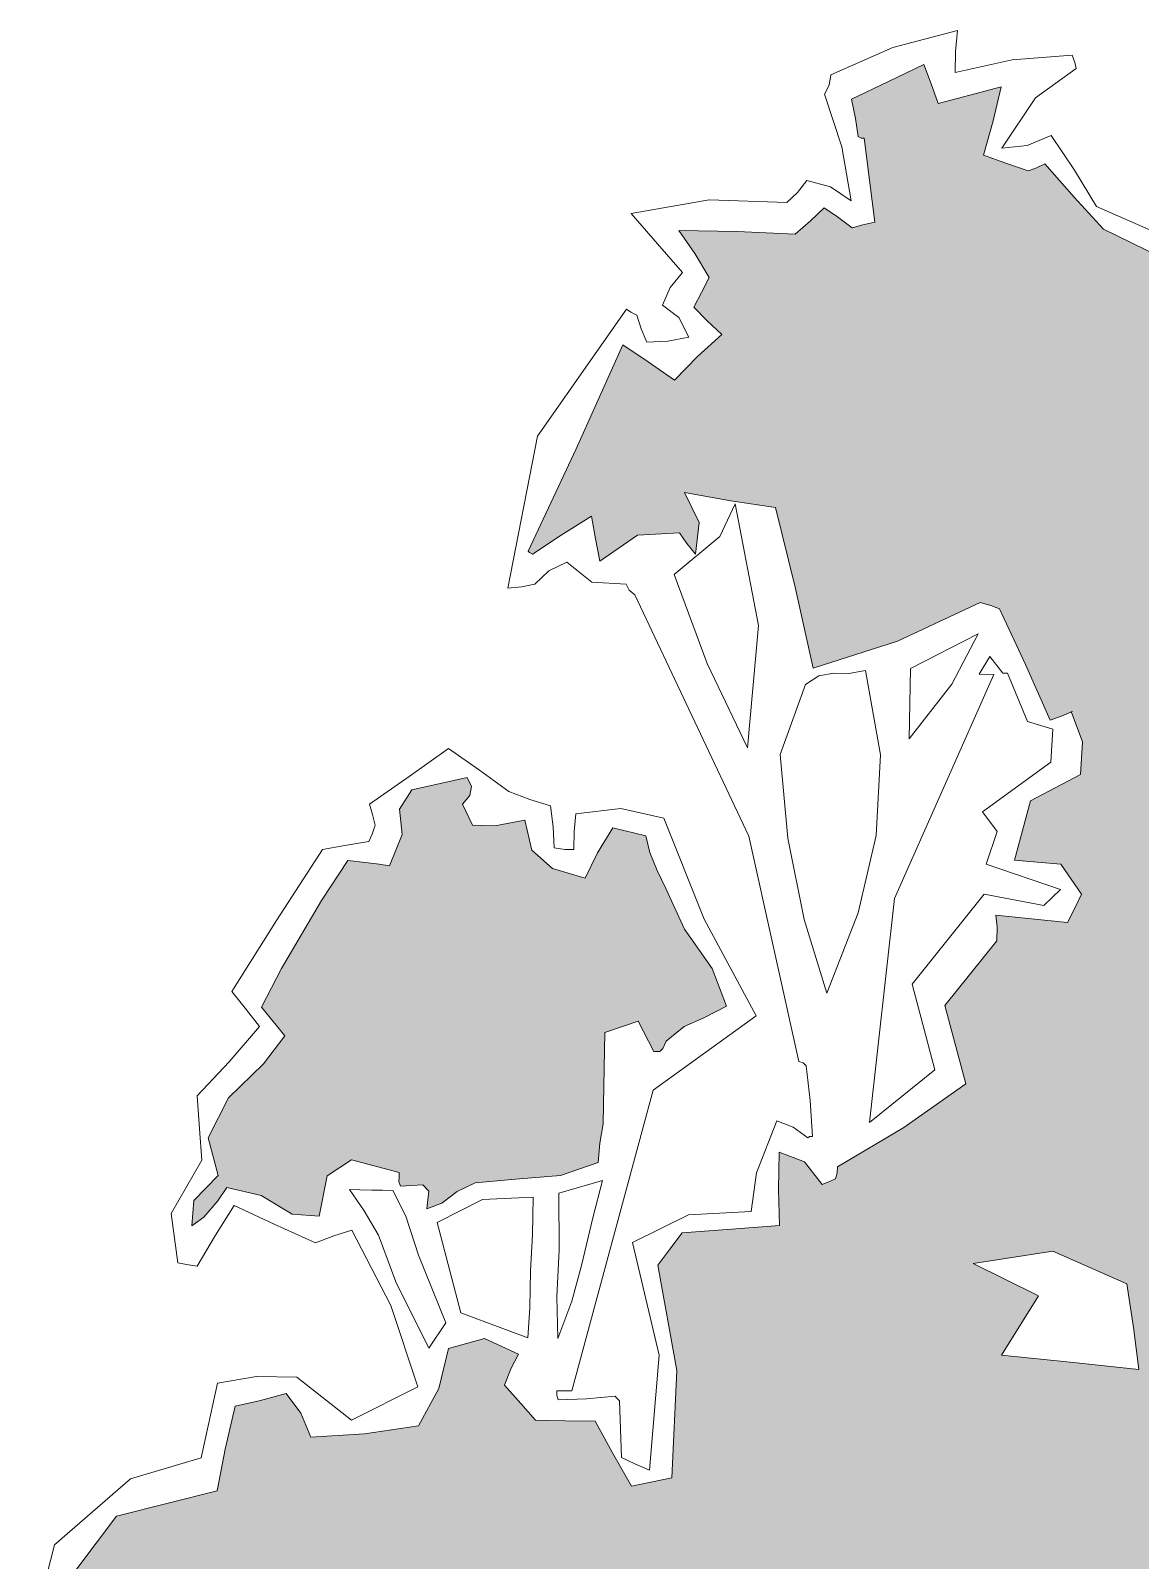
# Model space of a CAD drawing. Extents: x 9483 to 67306, y -5730 to 5191.
# Drawn here: x 22963.2 to 23192.3, y -4709.3 to -4393.6 of the extents above; entities that cross this region are included whole.
import ezdxf

# ---------------------------------------------------------------- set-up
doc = ezdxf.new("R2010")
doc.units = 0
doc.header["$MEASUREMENT"] = 0
doc.layers.get('0').update_dxf_attribs({"linetype": 'CONTINUOUS'})
doc.layers.add('duvar', color=3, linetype='CONTINUOUS')
doc.layers.add('yazı', color=6, linetype='CONTINUOUS')

msp = doc.modelspace()

# ---------------------------------------------------------------- hatches: boundary and pattern name
at = {"layer": 'yazı'}
h = msp.add_hatch(color=256, dxfattribs=at)
h.set_gradient(color1=(38, 153, 0), color2=(228, 255, 219), one_color=1, tint=0.93, name='CYLINDER')
h.paths.add_polyline_path([(23262.62567, -4583.48812), (23276.0025, -4577.54806), (23264.28014, -4559.44013), (23252.55778, -4541.33221), (23247.88054, -4544.02867), (23242.89473, -4546.71974), (23241.36797, -4545.76706), (23239.84121, -4544.81437), (23239.59187, -4541.41456), (23239.65651, -4537.71156), (23237.19861, -4537.0513), (23234.43752, -4536.07707), (23238.84926, -4530.90656), (23242.9578, -4525.42207), (23236.15662, -4508.32608), (23229.35544, -4491.23008), (23225.95564, -4491.47942), (23222.55583, -4491.72875), (23220.13025, -4489.21699), (23217.69928, -4487.01381), (23218.68429, -4483.63555), (23219.66929, -4480.25729), (23214.76426, -4478.3196), (23209.86463, -4476.07334), (23211.4668, -4472.70585), (23213.37216, -4469.65233), (23216.45261, -4470.01477), (23219.53845, -4470.06864), (23221.73624, -4467.94626), (23224.24262, -4465.82926), (23207.61524, -4445.78365), (23184.65998, -4434.57924), (23178.60141, -4427.99125), (23172.54824, -4421.09468), (23170.68058, -4421.98812), (23169.12688, -4422.57835), (23164.52506, -4420.95464), (23159.92323, -4419.33092), (23161.89862, -4412.26582), (23163.56543, -4405.19532), (23157.05285, -4406.93371), (23150.54027, -4408.6721), (23149.06738, -4404.63358), (23147.59448, -4400.59506), (23140.12383, -4404.16879), (23132.65319, -4407.74252), (23133.50892, -4411.77027), (23134.06145, -4415.48405), (23134.67323, -4415.80341), (23135.2904, -4415.81418), (23136.37391, -4424.47607), (23137.45743, -4433.13796), (23134.97799, -4433.71204), (23132.80713, -4434.2915), (23129.75899, -4432.07755), (23127.01406, -4430.17757), (23124.18833, -4432.90635), (23121.05401, -4435.62974), (23109.02463, -4435.11109), (23096.98986, -4434.90102), (23100.30349, -4439.58903), (23103.30315, -4444.58023), (23101.70636, -4447.63914), (23100.10958, -4450.69804), (23102.83836, -4453.52377), (23105.87572, -4456.35489), (23100.85758, -4460.89747), (23096.14265, -4465.75401), (23090.65277, -4461.95405), (23085.4661, -4458.46806), (23075.83154, -4479.90734), (23065.89379, -4501.03264), (23066.19698, -4501.34661), (23066.80876, -4501.66597), (23072.74188, -4497.75672), (23078.98358, -4493.85286), (23079.82853, -4498.49777), (23080.67349, -4503.14269), (23088.48504, -4497.72284), (23097.13616, -4497.25649), (23098.64137, -4499.44351), (23100.45517, -4501.63591), (23101.18545, -4495.16642), (23098.20734, -4488.94089), (23107.7465, -4490.65078), (23116.98247, -4492.04671), (23121.01717, -4508.47706), (23124.7379, -4525.2106), (23142.12093, -4519.64915), (23159.23847, -4511.61363), (23161.38778, -4512.26851), (23163.22851, -4512.91799), (23168.58372, -4524.43255), (23173.63035, -4535.94171), (23176.11518, -4535.05905), (23178.02603, -4534.2793), (23180.34379, -4540.38039), (23179.9167, -4547.16384), (23169.63648, -4552.5406), (23166.33519, -4564.83009), (23170.95856, -4565.21947), (23175.89052, -4565.61423), (23177.99674, -4568.73777), (23180.10296, -4571.86132), (23178.82015, -4574.61703), (23177.22337, -4577.67593), (23169.82813, -4576.92949), (23162.43289, -4576.18305), (23162.69839, -4578.65711), (23162.64991, -4581.43436), (23151.92106, -4594.82891), (23156.26973, -4610.95606), (23143.4562, -4619.99274), (23129.73308, -4628.0875), (23129.71154, -4629.32184), (23129.38141, -4630.55078), (23128.1363, -4631.14641), (23126.58261, -4631.73664), (23122.9604, -4627.04325), (23117.74679, -4625.10018), (23117.61213, -4632.81477), (23117.79145, -4640.22617), (23107.90061, -4640.97956), (23097.70118, -4641.72756), (23095.17326, -4645.07889), (23092.64534, -4648.43022), (23096.58847, -4670.10649), (23095.58349, -4692.31375), (23091.24715, -4693.1641), (23087.21941, -4694.01983), (23083.32632, -4687.16096), (23079.73642, -4680.61606), (23073.56475, -4680.50834), (23067.39307, -4680.40061), (23064.36649, -4676.95232), (23061.0367, -4673.19007), (23062.33029, -4669.81719), (23063.92707, -4666.75829), (23056.8835, -4663.54856), (23049.43979, -4665.57938), (23047.44286, -4673.87882), (23043.29661, -4681.52339), (23032.15527, -4683.18099), (23021.0301, -4683.91283), (23018.95619, -4678.93779), (23015.94038, -4674.87233), (23010.66752, -4676.32368), (23005.40005, -4677.46645), (23003.39235, -4686.38306), (23001.69861, -4694.99648), (22980.92654, -4700.1901), (22968.28694, -4716.94675), (22974.19312, -4714.58042), (22979.78534, -4712.51729), (22981.29055, -4714.70431), (22982.48179, -4717.19452), (22981.54527, -4717.79553), (22980.60336, -4718.70513), (22980.5495, -4721.79096), (22980.80422, -4724.88219), (22984.4749, -4726.79833), (22987.83162, -4729.01766), (22983.70692, -4735.4279), (22979.26825, -4742.14133), (22980.39485, -4748.33455), (22981.21288, -4754.52239), (22986.39955, -4758.00838), (22991.28303, -4761.1804), (22992.86365, -4759.04724), (22994.44966, -4756.6055), (23001.15771, -4761.35276), (23006.29052, -4767.92459), (23004.11428, -4768.81264), (23002.24123, -4770.01465), (23006.14509, -4776.25635), (23012.85852, -4780.69502), (23027.2419, -4770.14236), (23039.08658, -4763.5582), (23044.03314, -4745.43255), (23053.57613, -4729.2392), (23060.03484, -4730.58665), (23066.15265, -4733.78022), (23059.16451, -4745.07932), (23054.9267, -4757.96981), (23056.42653, -4760.46542), (23057.3038, -4763.25883), (23056.36728, -4763.85984), (23055.11678, -4764.76404), (23055.69624, -4766.9349), (23057.20685, -4768.81334), (23052.48113, -4774.28705), (23048.6704, -4780.39409), (23052.9798, -4781.08666), (23057.31075, -4780.54491), (23062.08111, -4790.19718), (23069.96424, -4798.36041), (23091.48275, -4785.77155), (23115.28141, -4784.02621), (23112.9705, -4792.62885), (23110.96818, -4801.23688), (23116.84743, -4800.41347), (23123.02988, -4799.90403), (23124.7952, -4804.87369), (23126.55514, -4810.15193), (23128.09267, -4810.48744), (23129.31623, -4811.12616), (23136.73302, -4810.63826), (23143.84122, -4810.14498), (23151.32802, -4805.6455), (23156.28691, -4804.49734), (23155.52813, -4794.91509), (23156.87558, -4788.45637), (23156.96715, -4783.21045), (23152.73316, -4778.1977), (23163.90681, -4774.6886), (23174.77188, -4771.17412), (23182.08632, -4776.54932), (23189.09218, -4781.91913), (23192.84366, -4779.20651), (23196.59515, -4776.49389), (23197.28234, -4772.49307), (23197.97491, -4768.18367), (23202.26277, -4770.11059), (23206.55601, -4771.72891), (23213.76116, -4765.68112), (23220.65235, -4759.93653), (23229.94218, -4758.24662), (23238.92342, -4756.55132), (23240.03926, -4763.36171), (23240.8519, -4769.85813), (23244.57106, -4768.99701), (23248.29561, -4767.82731), (23248.9828, -4763.8265), (23249.66999, -4759.82568), (23253.39454, -4758.65598), (23257.12448, -4757.1777), (23246.14856, -4731.67453), (23225.49343, -4712.48465), (23232.36846, -4707.66581), (23238.9349, -4702.84158), (23239.25425, -4702.2298), (23239.25964, -4701.92122), (23235.57818, -4700.62225), (23231.58275, -4699.62647), (23240.39007, -4690.2112), (23249.19201, -4681.1045), (23259.30525, -4685.29384), (23269.41849, -4689.48318), (23271.46547, -4696.00114), (23273.51783, -4702.21052), (23277.50787, -4703.51488), (23281.5033, -4704.51065), (23290.62998, -4694.48359), (23304.32078, -4688.24033), (23306.0199, -4679.31833), (23307.41044, -4670.39095), (23302.81939, -4668.15007), (23298.22834, -4665.90919), (23300.19834, -4659.15266), (23302.16834, -4652.39614), (23299.70506, -4652.04446), (23296.93858, -4651.37882), (23302.41073, -4638.50987), (23308.19146, -4625.6463), (23286.50129, -4595.01727), (23276.59968, -4596.38783)])
h.paths.add_polyline_path([(23189.50294, -4652.28162), (23190.88966, -4661.25748), (23191.97318, -4669.91937), (23177.79987, -4668.43727), (23163.62656, -4666.95516), (23171.24802, -4654.74108), (23157.78345, -4648.02382), (23174.18687, -4645.53204)], flags=16)
h = msp.add_hatch(color=256, dxfattribs=at)
h.set_gradient(color1=(38, 153, 0), color2=(228, 255, 219), one_color=1, tint=0.93, name='CYLINDER')
h.paths.add_polyline_path([(23081.75404, -4600.39505), (23088.58598, -4598.04488), (23091.87267, -4604.27581), (23093.10701, -4604.29735), (23093.73495, -4603.69096), (23094.37905, -4602.15881), (23098.13592, -4599.13761), (23102.17982, -4597.35613), (23106.85167, -4594.96826), (23103.90049, -4587.1998), (23098.17744, -4579.07428), (23094.31129, -4570.6725), (23092.52442, -4566.93717), (23091.04614, -4563.20724), (23090.17964, -4559.79665), (23083.41772, -4558.13524), (23080.24032, -4563.3273), (23077.68008, -4568.53013), (23070.92356, -4566.56013), (23066.66802, -4562.78171), (23065.23283, -4556.58311), (23059.03961, -4557.70971), (23054.41085, -4557.62892), (23052.32617, -4553.27104), (23053.90141, -4551.44647), (23054.24231, -4549.60035), (23053.34888, -4547.73269), (23041.8828, -4550.31065), (23039.34411, -4554.27915), (23039.86971, -4559.53585), (23037.28792, -4565.97302), (23035.13322, -4565.62673), (23032.36136, -4565.26967), (23028.66374, -4564.89645), (23023.27238, -4573.13664), (23015.00143, -4587.19145), (23010.8498, -4595.1446), (23015.6848, -4601.09388), (23011.26228, -4606.88156), (23004.04097, -4613.8551), (22999.88395, -4622.11684), (23001.90938, -4629.86914), (22996.88047, -4635.02888), (22996.48032, -4640.26942), (22998.98131, -4638.46101), (23001.81781, -4635.11506), (23003.71779, -4632.37013), (23010.78828, -4634.03693), (23017.20391, -4637.85305), (23022.75303, -4638.25859), (23024.44138, -4629.95376), (23029.43797, -4626.64552), (23039.26956, -4629.28655), (23039.23724, -4631.13806), (23039.52967, -4632.06919), (23044.16381, -4631.84141), (23045.3766, -4633.09729), (23045.00338, -4636.7949), (23048.11076, -4635.61443), (23051.23969, -4633.19963), (23054.97501, -4631.41276), (23063.32294, -4630.63244), (23072.59661, -4629.86828), (23080.35968, -4627.22568), (23080.73829, -4623.21948), (23081.42548, -4619.21866), (23081.4955, -4615.20708)])

# ---------------------------------------------------------------- linework, layer by layer
at = {"color": 27, "lineweight": 0}
for p, q in [((23105.45715, -4498.01909), (23108.66148, -4491.28411)), ((23108.66148, -4491.28411), (23113.47111, -4516.37096)), ((23096.05959, -4505.88067), (23105.45715, -4498.01909)), ((23102.83922, -4524.211), (23096.05959, -4505.88067)), ((23113.47111, -4516.37096), (23111.17793, -4541.64251)), ((23144.80123, -4525.25213), (23158.81677, -4518.08851)), ((23158.81677, -4518.08851), (23153.38771, -4528.48879)), ((23158.97992, -4526.42565), (23161.20464, -4522.76035)), ((23161.20464, -4522.76035), (23163.92265, -4526.20325)), ((23111.17793, -4541.64251), (23102.83922, -4524.211)), ((23123.13573, -4528.57809), (23125.9453, -4526.77507)), ((23125.9453, -4526.77507), (23129.04191, -4526.21176)), ((23129.04191, -4526.21176), (23132.12775, -4526.26563)), ((23132.12775, -4526.26563), (23135.53294, -4525.70771)), ((23135.53294, -4525.70771), (23138.62573, -4543.04765)), ((23141.50306, -4572.73094), (23162.06576, -4526.47952)), ((23144.54807, -4539.75557), (23144.80123, -4525.25213)), ((23162.06576, -4526.47952), (23158.97992, -4526.42565)), ((23163.92265, -4526.20325), (23164.8484, -4526.21941)), ((23164.8484, -4526.21941), (23168.99621, -4536.1695)), ((23117.94523, -4542.99535), (23123.13573, -4528.57809)), ((23153.38771, -4528.48879), (23144.54807, -4539.75557)), ((23168.99621, -4536.1695), (23174.2152, -4537.80399)), ((23180.34379, -4540.38039), (23177.98284, -4534.16562)), ((23174.2152, -4537.80399), (23173.78812, -4544.58744)), ((23119.49509, -4560.30836), (23117.94523, -4542.99535)), ((23138.62573, -4543.04765), (23137.7177, -4559.7004)), ((23179.9167, -4547.16384), (23180.34379, -4540.38039)), ((23173.78812, -4544.58744), (23159.71871, -4554.83691)), ((23041.8828, -4550.31065), (23053.34888, -4547.73269)), ((23053.34888, -4547.73269), (23054.24231, -4549.60035)), ((23169.63648, -4552.5406), (23179.9167, -4547.16384)), ((23039.34411, -4554.27915), (23041.8828, -4550.31065)), ((23053.90141, -4551.44647), (23052.32617, -4553.27104)), ((23054.24231, -4549.60035), (23053.90141, -4551.44647)), ((23166.33519, -4564.83009), (23169.63648, -4552.5406)), ((23039.86971, -4559.53585), (23039.34411, -4554.27915)), ((23052.32617, -4553.27104), (23054.41085, -4557.62892)), ((23159.71871, -4554.83691), (23162.73453, -4558.90236)), ((23054.41085, -4557.62892), (23059.03961, -4557.70971)), ((23059.03961, -4557.70971), (23065.23283, -4556.58311)), ((23065.23283, -4556.58311), (23066.66802, -4562.78171)), ((23080.24032, -4563.3273), (23083.41772, -4558.13524)), ((23083.41772, -4558.13524), (23090.17964, -4559.79665)), ((23037.28792, -4565.97302), (23039.86971, -4559.53585)), ((23090.17964, -4559.79665), (23091.04614, -4563.20724)), ((23122.90724, -4577.03652), (23119.49509, -4560.30836)), ((23137.7177, -4559.7004), (23134.04318, -4575.68751)), ((23162.73453, -4558.90236), (23160.45594, -4565.6535)), ((23023.27238, -4573.13664), (23028.66374, -4564.89645)), ((23028.66374, -4564.89645), (23032.36136, -4565.26967)), ((23066.66802, -4562.78171), (23070.92356, -4566.56013)), ((23077.68008, -4568.53013), (23080.24032, -4563.3273)), ((23091.04614, -4563.20724), (23092.52442, -4566.93717)), ((23170.95856, -4565.21947), (23166.33519, -4564.83009)), ((23032.36136, -4565.26967), (23035.13322, -4565.62673)), ((23035.13322, -4565.62673), (23037.28792, -4565.97302)), ((23070.92356, -4566.56013), (23077.68008, -4568.53013)), ((23092.52442, -4566.93717), (23094.31129, -4570.6725)), ((23175.89052, -4565.61423), (23170.95856, -4565.21947)), ((23177.99674, -4568.73777), (23175.89052, -4565.61423)), ((23094.31129, -4570.6725), (23098.17744, -4579.07428)), ((23015.00143, -4587.19145), (23023.27238, -4573.13664)), ((23136.37493, -4618.9431), (23141.50306, -4572.73094)), ((23127.58065, -4592.2433), (23122.90724, -4577.03652)), ((23134.04318, -4575.68751), (23127.58065, -4592.2433)), ((23098.17744, -4579.07428), (23103.90049, -4587.1998)), ((23010.8498, -4595.1446), (23015.00143, -4587.19145)), ((23103.90049, -4587.1998), (23106.85167, -4594.96826)), ((23145.20763, -4590.39024), (23149.83794, -4608.0657)), ((23015.6848, -4601.09388), (23010.8498, -4595.1446)), ((23106.85167, -4594.96826), (23102.17982, -4597.35613)), ((23088.58598, -4598.04488), (23081.75404, -4600.39505)), ((23091.87267, -4604.27581), (23088.58598, -4598.04488)), ((23098.13592, -4599.13761), (23094.37905, -4602.15881)), ((23102.17982, -4597.35613), (23098.13592, -4599.13761)), ((23011.26228, -4606.88156), (23015.6848, -4601.09388)), ((23081.75404, -4600.39505), (23081.4955, -4615.20708)), ((23094.37905, -4602.15881), (23093.73495, -4603.69096)), ((23093.10701, -4604.29735), (23091.87267, -4604.27581)), ((23093.73495, -4603.69096), (23093.10701, -4604.29735)), ((23004.04097, -4613.8551), (23011.26228, -4606.88156)), ((23149.83794, -4608.0657), (23136.37493, -4618.9431)), ((22999.88395, -4622.11684), (23004.04097, -4613.8551)), ((23081.4955, -4615.20708), (23081.42548, -4619.21866)), ((23081.42548, -4619.21866), (23080.73829, -4623.21948)), ((23129.73308, -4628.0875), (23143.4562, -4619.99274)), ((23001.90938, -4629.86914), (22999.88395, -4622.11684)), ((23080.73829, -4623.21948), (23080.35968, -4627.22568)), ((23117.61213, -4632.81477), (23117.74679, -4625.10018)), ((23117.74679, -4625.10018), (23122.9604, -4627.04325)), ((23029.43797, -4626.64552), (23024.44138, -4629.95376)), ((23039.26956, -4629.28655), (23029.43797, -4626.64552)), ((23080.35968, -4627.22568), (23072.59661, -4629.86828)), ((23122.9604, -4627.04325), (23126.58261, -4631.73664)), ((23129.71154, -4629.32184), (23129.73308, -4628.0875)), ((22996.88047, -4635.02888), (23001.90938, -4629.86914)), ((23024.44138, -4629.95376), (23022.75303, -4638.25859)), ((23039.23724, -4631.13806), (23039.2534, -4630.2123)), ((23039.52967, -4632.06919), (23039.23724, -4631.13806)), ((23039.2534, -4630.2123), (23039.26956, -4629.28655)), ((23054.97501, -4631.41276), (23051.23969, -4633.19963)), ((23063.32294, -4630.63244), (23054.97501, -4631.41276)), ((23072.59661, -4629.86828), (23063.32294, -4630.63244)), ((23072.22339, -4633.5659), (23081.22079, -4630.94485)), ((23081.22079, -4630.94485), (23079.23463, -4638.62712)), ((23126.58261, -4631.73664), (23128.1363, -4631.14641)), ((23128.1363, -4631.14641), (23129.38141, -4630.55078)), ((23129.38141, -4630.55078), (23129.71154, -4629.32184)), ((23003.71779, -4632.37013), (23001.81781, -4635.11506)), ((23010.78828, -4634.03693), (23003.71779, -4632.37013)), ((23017.20391, -4637.85305), (23010.78828, -4634.03693)), ((23029.02166, -4632.81181), (23031.18175, -4632.84951)), ((23032.03209, -4637.18585), (23029.02166, -4632.81181)), ((23031.18175, -4632.84951), (23033.65042, -4632.8926)), ((23033.65042, -4632.8926), (23035.8105, -4632.93031)), ((23035.8105, -4632.93031), (23037.97059, -4632.96801)), ((23037.97059, -4632.96801), (23040.65627, -4638.26241)), ((23044.16381, -4631.84141), (23039.52967, -4632.06919)), ((23045.3766, -4633.09729), (23044.16381, -4631.84141)), ((23045.00338, -4636.7949), (23045.3766, -4633.09729)), ((23051.23969, -4633.19963), (23048.11076, -4635.61443)), ((23056.45868, -4634.83411), (23066.9613, -4634.40008)), ((23066.9613, -4634.40008), (23066.82665, -4642.11468)), ((23072.32729, -4645.29747), (23072.22339, -4633.5659)), ((23117.79145, -4640.22617), (23117.61213, -4632.81477)), ((22996.48032, -4640.26942), (22996.88047, -4635.02888)), ((23001.81781, -4635.11506), (22998.98131, -4638.46101)), ((23035.03174, -4642.17705), (23032.03209, -4637.18585)), ((23048.11076, -4635.61443), (23045.00338, -4636.7949)), ((23047.11499, -4639.60986), (23056.45868, -4634.83411)), ((22998.98131, -4638.46101), (22996.48032, -4640.26942)), ((23022.75303, -4638.25859), (23017.20391, -4637.85305)), ((23040.65627, -4638.26241), (23043.29348, -4646.33407)), ((23052.03773, -4658.21646), (23047.11499, -4639.60986)), ((23079.23463, -4638.62712), (23076.90218, -4648.4641)), ((23097.70118, -4641.72756), (23107.90061, -4640.97956)), ((23107.90061, -4640.97956), (23117.79145, -4640.22617)), ((23038.56777, -4651.80778), (23035.03174, -4642.17705)), ((23066.82665, -4642.11468), (23066.38879, -4649.5153)), ((23095.17326, -4645.07889), (23097.70118, -4641.72756)), ((23043.29348, -4646.33407), (23048.91419, -4660.32268)), ((23071.85173, -4654.85818), (23072.32729, -4645.29747)), ((23092.64534, -4648.43022), (23095.17326, -4645.07889)), ((23066.38879, -4649.5153), (23066.25413, -4657.22989)), ((23076.90218, -4648.4641), (23074.92141, -4655.83779)), ((23096.58847, -4670.10649), (23092.64534, -4648.43022)), ((23045.4282, -4665.50936), (23038.56777, -4651.80778)), ((23072.0095, -4663.50391), (23071.85173, -4654.85818)), ((23074.92141, -4655.83779), (23072.0095, -4663.50391)), ((23065.83782, -4663.39618), (23052.03773, -4658.21646)), ((23066.25413, -4657.22989), (23065.83782, -4663.39618)), ((23048.91419, -4660.32268), (23045.4282, -4665.50936)), ((23047.44286, -4673.87882), (23049.43979, -4665.57938)), ((23049.43979, -4665.57938), (23056.8835, -4663.54856)), ((23056.8835, -4663.54856), (23063.92707, -4666.75829)), ((23063.92707, -4666.75829), (23062.33029, -4669.81719)), ((23062.33029, -4669.81719), (23061.0367, -4673.19007)), ((23095.58349, -4692.31375), (23096.58847, -4670.10649)), ((23010.66752, -4676.32368), (23015.94038, -4674.87233)), ((23015.94038, -4674.87233), (23018.95619, -4678.93779)), ((23043.29661, -4681.52339), (23047.44286, -4673.87882)), ((23061.0367, -4673.19007), (23064.36649, -4676.95232)), ((23003.39235, -4686.38306), (23005.40005, -4677.46645)), ((23005.40005, -4677.46645), (23010.66752, -4676.32368)), ((23064.36649, -4676.95232), (23067.39307, -4680.40061)), ((23018.95619, -4678.93779), (23021.0301, -4683.91283)), ((23032.15527, -4683.18099), (23043.29661, -4681.52339)), ((23067.39307, -4680.40061), (23073.56475, -4680.50834)), ((23073.56475, -4680.50834), (23079.73642, -4680.61606)), ((23079.73642, -4680.61606), (23083.32632, -4687.16096)), ((23021.0301, -4683.91283), (23032.15527, -4683.18099)), ((23001.69861, -4694.99648), (23003.39235, -4686.38306)), ((23083.32632, -4687.16096), (23087.21941, -4694.01983)), ((23087.21941, -4694.01983), (23091.24715, -4693.1641)), ((23091.24715, -4693.1641), (23095.58349, -4692.31375)), ((22980.92654, -4700.1901), (23001.69861, -4694.99648)), ((22968.28694, -4716.94675), (22980.92654, -4700.1901))]:
    msp.add_line(p, q, dxfattribs=at)
at = {"layer": 'duvar', "color": 27, "lineweight": 0}
for p, q in [((23141.17347, -4397.08752), (23154.50721, -4393.61613)), ((23154.50721, -4393.61613), (23154.12322, -4397.93092)), ((23128.4192, -4402.72977), (23141.17347, -4397.08752)), ((23140.12383, -4404.16879), (23147.59448, -4400.59506)), ((23147.59448, -4400.59506), (23149.06738, -4404.63358)), ((23154.12322, -4397.93092), (23154.04781, -4402.25109)), ((23154.04781, -4402.25109), (23165.82247, -4399.67852)), ((23165.82247, -4399.67852), (23178.18736, -4398.65964)), ((23178.18736, -4398.65964), (23178.7776, -4400.21333)), ((23178.7776, -4400.21333), (23179.06464, -4401.45305)), ((23128.07291, -4404.88447), (23128.4192, -4402.72977)), ((23132.65319, -4407.74252), (23140.12383, -4404.16879)), ((23179.06464, -4401.45305), (23170.62515, -4407.47929)), ((23127.11484, -4406.71982), (23128.07291, -4404.88447)), ((23130.62932, -4417.58489), (23127.11484, -4406.71982)), ((23149.06738, -4404.63358), (23150.54027, -4408.6721)), ((23150.54027, -4408.6721), (23157.05285, -4406.93371)), ((23157.05285, -4406.93371), (23163.56543, -4405.19532)), ((23163.56543, -4405.19532), (23161.89862, -4412.26582)), ((23133.50892, -4411.77027), (23132.65319, -4407.74252)), ((23170.62515, -4407.47929), (23163.65317, -4417.85264)), ((23134.06145, -4415.48405), (23133.50892, -4411.77027)), ((23161.89862, -4412.26582), (23159.92323, -4419.33092)), ((23134.67323, -4415.80341), (23134.06145, -4415.48405)), ((23135.2904, -4415.81418), (23134.67323, -4415.80341)), ((23136.37391, -4424.47607), (23135.2904, -4415.81418)), ((23168.90987, -4417.32704), (23173.88491, -4415.25314)), ((23173.88491, -4415.25314), (23178.69837, -4422.43675)), ((23132.5955, -4428.73161), (23130.62932, -4417.58489)), ((23159.92323, -4419.33092), (23164.52506, -4420.95464)), ((23163.65317, -4417.85264), (23168.90987, -4417.32704)), ((23164.52506, -4420.95464), (23169.12688, -4422.57835)), ((23169.12688, -4422.57835), (23170.68058, -4421.98812)), ((23170.68058, -4421.98812), (23172.54824, -4421.09468)), ((23172.54824, -4421.09468), (23178.60141, -4427.99125)), ((23178.69837, -4422.43675), (23183.19785, -4429.92355)), ((23121.51341, -4426.99478), (23123.40801, -4424.55843)), ((23123.40801, -4424.55843), (23128.3238, -4425.87894)), ((23128.3238, -4425.87894), (23132.5955, -4428.73161)), ((23137.45743, -4433.13796), (23136.37391, -4424.47607)), ((23087.17443, -4431.33424), (23103.27465, -4428.52849)), ((23103.27465, -4428.52849), (23119.31562, -4429.11716)), ((23119.31562, -4429.11716), (23121.51341, -4426.99478)), ((23178.60141, -4427.99125), (23184.65998, -4434.57924)), ((23092.62121, -4437.60286), (23087.17443, -4431.33424)), ((23124.18833, -4432.90635), (23127.01406, -4430.17757)), ((23127.01406, -4430.17757), (23129.75899, -4432.07755)), ((23129.75899, -4432.07755), (23132.80713, -4434.2915)), ((23183.19785, -4429.92355), (23211.07429, -4442.13989)), ((23096.98986, -4434.90102), (23109.02463, -4435.11109)), ((23100.30349, -4439.58903), (23096.98986, -4434.90102)), ((23109.02463, -4435.11109), (23121.05401, -4435.62974)), ((23121.05401, -4435.62974), (23124.18833, -4432.90635)), ((23132.80713, -4434.2915), (23134.97799, -4433.71204)), ((23134.97799, -4433.71204), (23137.45743, -4433.13796)), ((23184.65998, -4434.57924), (23207.61524, -4445.78365)), ((23097.7648, -4443.55752), (23092.62121, -4437.60286)), ((23103.30315, -4444.58023), (23100.30349, -4439.58903)), ((23095.24226, -4446.60027), (23097.7648, -4443.55752)), ((23101.70636, -4447.63914), (23103.30315, -4444.58023)), ((23093.63471, -4450.27635), (23095.24226, -4446.60027)), ((23100.10958, -4450.69804), (23101.70636, -4447.63914)), ((23067.85145, -4477.29862), (23086.21254, -4451.07282)), ((23086.21254, -4451.07282), (23087.12752, -4451.70615)), ((23096.98604, -4452.80427), (23093.63471, -4450.27635)), ((23102.83836, -4453.52377), (23100.10958, -4450.69804)), ((23087.12752, -4451.70615), (23088.35108, -4452.34486)), ((23088.35108, -4452.34486), (23089.22835, -4455.13828)), ((23099.0761, -4456.85356), (23096.98604, -4452.80427)), ((23105.87572, -4456.35489), (23102.83836, -4453.52377)), ((23089.22835, -4455.13828), (23090.41421, -4457.93708)), ((23090.41421, -4457.93708), (23094.73977, -4457.7039)), ((23094.73977, -4457.7039), (23099.0761, -4456.85356)), ((23100.85758, -4460.89747), (23105.87572, -4456.35489)), ((23075.83154, -4479.90734), (23085.4661, -4458.46806)), ((23085.4661, -4458.46806), (23090.65277, -4461.95405)), ((23096.14265, -4465.75401), (23100.85758, -4460.89747)), ((23090.65277, -4461.95405), (23096.14265, -4465.75401)), ((23061.74754, -4508.67721), (23067.85145, -4477.29862)), ((23065.89379, -4501.03264), (23075.83154, -4479.90734)), ((23098.20734, -4488.94089), (23101.18545, -4495.16642)), ((23107.7465, -4490.65078), (23098.20734, -4488.94089)), ((23116.98247, -4492.04671), (23107.7465, -4490.65078)), ((23121.01717, -4508.47706), (23116.98247, -4492.04671)), ((23078.98358, -4493.85286), (23072.74188, -4497.75672)), ((23079.82853, -4498.49777), (23078.98358, -4493.85286)), ((23101.18545, -4495.16642), (23100.45517, -4501.63591)), ((23072.74188, -4497.75672), (23066.80876, -4501.66597)), ((23080.67349, -4503.14269), (23079.82853, -4498.49777)), ((23088.48504, -4497.72284), (23080.67349, -4503.14269)), ((23097.13616, -4497.25649), (23088.48504, -4497.72284)), ((23098.64137, -4499.44351), (23097.13616, -4497.25649)), ((23066.19698, -4501.34661), (23065.89379, -4501.03264)), ((23066.80876, -4501.66597), (23066.19698, -4501.34661)), ((23100.45517, -4501.63591), (23098.64137, -4499.44351)), ((23070.14394, -4505.11964), (23067.31821, -4507.84841)), ((23073.87926, -4503.33277), (23070.14394, -4505.11964)), ((23079.05516, -4507.43593), (23073.87926, -4503.33277)), ((23067.31821, -4507.84841), (23064.53018, -4508.41711)), ((23086.1472, -4507.8684), (23079.05516, -4507.43593)), ((23086.74282, -4509.11351), (23086.1472, -4507.8684)), ((23064.53018, -4508.41711), (23061.74754, -4508.67721)), ((23087.961, -4510.0608), (23086.74282, -4509.11351)), ((23111.4773, -4559.85973), (23087.961, -4510.0608)), ((23124.7379, -4525.2106), (23121.01717, -4508.47706)), ((23159.23847, -4511.61363), (23142.12093, -4519.64915)), ((23161.38778, -4512.26851), (23159.23847, -4511.61363)), ((23163.22851, -4512.91799), (23161.38778, -4512.26851)), ((23168.58372, -4524.43255), (23163.22851, -4512.91799)), ((23142.12093, -4519.64915), (23124.7379, -4525.2106)), ((23173.63035, -4535.94171), (23168.58372, -4524.43255)), ((23176.11518, -4535.05905), (23173.63035, -4535.94171)), ((23178.29143, -4534.17101), (23176.11518, -4535.05905)), ((23041.31411, -4547.52263), (23049.43963, -4541.79958)), ((23049.43963, -4541.79958), (23055.84448, -4546.23286)), ((23055.84448, -4546.23286), (23061.94075, -4550.66076)), ((23033.18859, -4553.24567), (23041.31411, -4547.52263)), ((23061.94075, -4550.66076), (23066.23399, -4552.27909)), ((23066.23399, -4552.27909), (23070.53261, -4553.58884)), ((23033.76805, -4555.41653), (23033.18859, -4553.24567)), ((23034.34752, -4557.58739), (23033.76805, -4555.41653)), ((23070.53261, -4553.58884), (23071.07437, -4557.91978)), ((23075.37839, -4558.92094), (23075.75161, -4555.22332)), ((23075.75161, -4555.22332), (23085.03067, -4554.15058)), ((23085.03067, -4554.15058), (23093.94728, -4556.15829)), ((23033.69803, -4559.42812), (23034.34752, -4557.58739)), ((23071.07437, -4557.91978), (23071.30755, -4562.24534)), ((23093.94728, -4556.15829), (23102.22674, -4576.98422)), ((23023.45552, -4562.64479), (23028.10043, -4561.79984)), ((23028.10043, -4561.79984), (23033.05393, -4560.96027)), ((23033.05393, -4560.96027), (23033.69803, -4559.42812)), ((23075.31375, -4562.62395), (23075.37839, -4558.92094)), ((23121.77837, -4606.3412), (23111.4773, -4559.85973)), ((23013.93946, -4577.29522), (23023.45552, -4562.64479)), ((23071.30755, -4562.24534), (23073.46225, -4562.59163)), ((23073.46225, -4562.59163), (23075.31375, -4562.62395)), ((23160.45594, -4565.6535), (23175.79895, -4570.86016)), ((23175.79895, -4570.86016), (23172.34528, -4574.19533)), ((23180.10296, -4571.86132), (23177.99674, -4568.73777)), ((23160.03963, -4571.81979), (23145.20763, -4590.39024)), ((23172.34528, -4574.19533), (23160.03963, -4571.81979)), ((23177.22337, -4577.67593), (23178.82015, -4574.61703)), ((23178.82015, -4574.61703), (23180.10296, -4571.86132)), ((23004.73198, -4591.95104), (23013.93946, -4577.29522)), ((23102.22674, -4576.98422), (23112.99103, -4596.92749)), ((23162.43289, -4576.18305), (23169.82813, -4576.92949)), ((23162.69839, -4578.65711), (23162.43289, -4576.18305)), ((23169.82813, -4576.92949), (23177.22337, -4577.67593)), ((23162.64991, -4581.43436), (23162.69839, -4578.65711)), ((23151.92106, -4594.82891), (23162.64991, -4581.43436)), ((23007.75319, -4595.70791), (23004.73198, -4591.95104)), ((23010.47119, -4599.15081), (23007.75319, -4595.70791)), ((23156.26973, -4610.95606), (23151.92106, -4594.82891)), ((23004.17024, -4606.44909), (23010.47119, -4599.15081)), ((23112.99103, -4596.92749), (23091.73263, -4612.29899)), ((22997.5661, -4613.4334), (23004.17024, -4606.44909)), ((23122.69873, -4606.66595), (23121.77837, -4606.3412)), ((23123.30513, -4607.29389), (23122.69873, -4606.66595)), ((23124.10699, -4614.40747), (23123.30513, -4607.29389)), ((23091.73263, -4612.29899), (23074.90681, -4674.35821)), ((23143.4562, -4619.99274), (23156.26973, -4610.95606)), ((22998.06477, -4620.23302), (22997.5661, -4613.4334)), ((23124.59489, -4621.82426), (23124.10699, -4614.40747)), ((23113.04263, -4629.33956), (23117.24274, -4618.60915)), ((23117.24274, -4618.60915), (23120.61562, -4619.90273)), ((22998.56882, -4626.72405), (22998.06477, -4620.23302)), ((23120.61562, -4619.90273), (23123.66375, -4622.11668)), ((23123.66375, -4622.11668), (23123.97772, -4621.81348)), ((23123.97772, -4621.81348), (23124.59489, -4621.82426)), ((22992.20324, -4637.72534), (22998.56882, -4626.72405)), ((23111.97683, -4637.34658), (23113.04263, -4629.33956)), ((22993.5684, -4647.93554), (22992.20324, -4637.72534)), ((23005.19607, -4636.10007), (23001.38534, -4642.20711)), ((23013.4632, -4639.9485), (23005.19607, -4636.10007)), ((23099.00015, -4638.0461), (23111.97683, -4637.34658)), ((23022.03891, -4643.80233), (23013.4632, -4639.9485)), ((23087.48021, -4643.7099), (23099.00015, -4638.0461)), ((23001.38534, -4642.20711), (22997.56922, -4648.62273)), ((23025.76884, -4642.32404), (23022.03891, -4643.80233)), ((23029.4934, -4641.15434), (23025.76884, -4642.32404)), ((23037.55584, -4656.72896), (23029.4934, -4641.15434)), ((23092.93933, -4666.95602), (23087.48021, -4643.7099)), ((23157.78345, -4648.02382), (23174.18687, -4645.53204)), ((23174.18687, -4645.53204), (23189.50294, -4652.28162)), ((22995.41452, -4648.27644), (22993.5684, -4647.93554)), ((22997.56922, -4648.62273), (22995.41452, -4648.27644)), ((23171.24802, -4654.74108), (23157.78345, -4648.02382)), ((23189.50294, -4652.28162), (23190.88966, -4661.25748)), ((23043.12807, -4673.49483), (23037.55584, -4656.72896)), ((23163.62656, -4666.95516), (23171.24802, -4654.74108)), ((23190.88966, -4661.25748), (23191.97318, -4669.91937)), ((23090.98166, -4690.69004), (23092.93933, -4666.95602)), ((23177.79987, -4668.43727), (23163.62656, -4666.95516)), ((23191.97318, -4669.91937), (23177.79987, -4668.43727)), ((23001.77784, -4672.77306), (23009.82795, -4671.37018)), ((23009.82795, -4671.37018), (23018.15971, -4671.51562)), ((23018.15971, -4671.51562), (23029.4265, -4680.35526)), ((22998.42269, -4688.14838), (23001.77784, -4672.77306)), ((23029.4265, -4680.35526), (23043.12807, -4673.49483)), ((23071.82097, -4674.30434), (23071.80481, -4675.23009)), ((23071.80481, -4675.23009), (23072.09724, -4676.16123)), ((23073.36389, -4674.33127), (23071.82097, -4674.30434)), ((23074.90681, -4674.35821), (23073.36389, -4674.33127)), ((23077.96572, -4675.95499), (23083.83958, -4675.44016)), ((23083.83958, -4675.44016), (23084.14278, -4675.75413)), ((23072.09724, -4676.16123), (23077.96572, -4675.95499)), ((23084.14278, -4675.75413), (23084.74917, -4676.38207)), ((23084.74917, -4676.38207), (23084.95542, -4682.25055)), ((23084.95542, -4682.25055), (23085.16166, -4688.11903)), ((22983.83845, -4692.52398), (22998.42269, -4688.14838)), ((23085.16166, -4688.11903), (23087.91737, -4689.40184)), ((23087.91737, -4689.40184), (23090.98166, -4690.69004)), ((22968.16688, -4706.14093), (22983.83845, -4692.52398)), ((22963.19878, -4725.50092), (22968.16688, -4706.14093))]:
    msp.add_line(p, q, dxfattribs=at)

doc.saveas('drawing.dxf')
